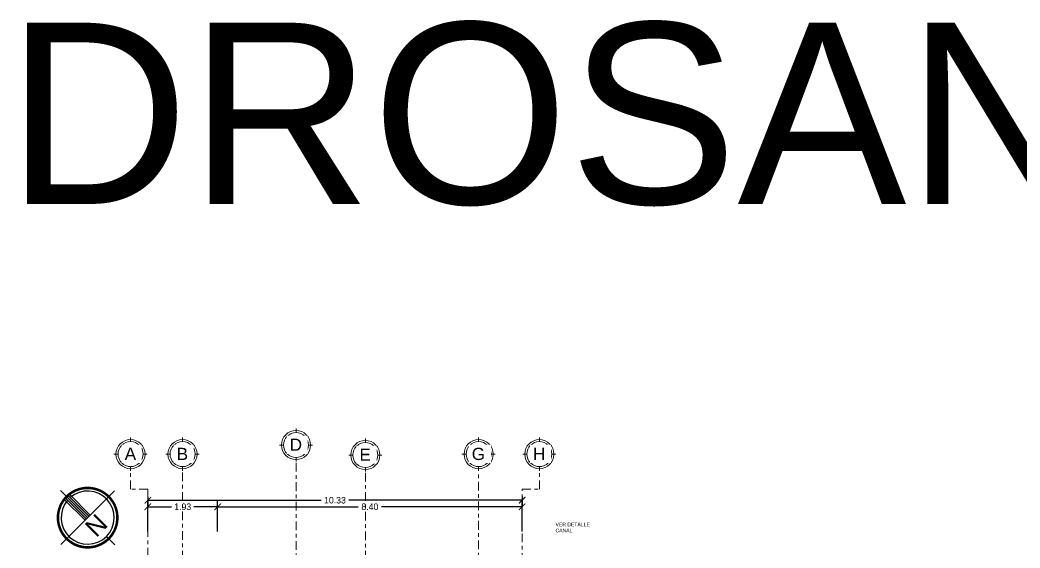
# Model space of a CAD drawing. Header units: millimetres. Extents: x -9559 to 23034, y -7226 to 22400.
# Drawn here: x 266.1 to 293.69, y 57.42 to 71.98 of the extents above; entities that cross this region are included whole.
import ezdxf
from ezdxf.enums import TextEntityAlignment as Align

# ---------------------------------------------------------------- set-up
doc = ezdxf.new("R2010")
doc.units = ezdxf.units.MM
doc.header["$LTSCALE"] = 0.02
doc.linetypes.add('ACAD_ISO10W100', pattern=[18, 12, -3, 0, -3])
for name, color, linetype, lineweight in [('A-ANNO-DIMS', 251, 'Continuous', 9), ('G-ANNO-TEXT', 250, 'Continuous', 9), ('S-GRID', 253, 'ACAD_ISO10W100', 5), ('S-GRID-IDEN', 253, 'Continuous', 9)]:
    doc.layers.add(name, color=color, linetype=linetype, lineweight=lineweight)
doc.styles.add('Arial_3', font='arial.ttf', dxfattribs={"height": 0.18})
doc.styles.add('Arial_6', font='arial.ttf', dxfattribs={"height": 0.3375})
doc.styles.add('CUADROS', font='arial.ttf')
doc.styles.get("Standard").update_dxf_attribs({"font": 'GOTHIC.TTF'})
doc.dimstyles.get("Standard").update_dxf_attribs({"dimtxt": 0.18, "dimasz": 0.18, "dimexe": 0.18, "dimexo": 0.0625, "dimgap": 0.09, "dimtad": 0, "dimzin": 3, "dimdsep": 46, "dimtxsty": 'Standard', "dimblk": 'ARCHTICK', "dimcen": 0.09, "dimadec": 0, "dimazin": 0, "dimtfac": 1, "dimtofl": 0, "dimtmove": 0, "dimatfit": 3, "dimldrblk": 'ARCHTICK', "dimfxl": 1, "dimtolj": 1, "dimtzin": 0, "dimarcsym": 0})

# ---------------------------------------------------------------- blocks, each defined once
blk = doc.blocks.new('Rejilla - Extremo inicial de rejilla - Círculo-11506-Nivel 2')
at = {"ltscale": 0.2}
for p, q in [((0, 0.0046), (0, 0.00611)), ((-0.0046, 0), (-0.00611, 0)), ((0.0046, 0), (0.00611, 0)), ((0, -0.0046), (0, -0.00611))]:
    blk.add_line(p, q, dxfattribs=at)
for radius in [0.00536, 0.0046]:
    blk.add_circle((0, 0), radius, dxfattribs=at)
blk = doc.blocks.new('_ArchTick')
at = {"color": 0, "linetype": 'ByBlock', "const_width": 0.15}
blk.add_lwpolyline([(-0.5, -0.5), (0.5, 0.5)], dxfattribs=at)
blk = doc.blocks.new('*D512')
at = {"layer": 'A-ANNO-DIMS', "color": 0, "lineweight": -2, "transparency": 16777216}
for p, q in [((269.631, 58.83), (269.631, 58.554)), ((279.956, 58.83), (279.956, 58.554)), ((269.631, 58.734), (274.413, 58.734)), ((279.956, 58.734), (275.173, 58.734))]:
    blk.add_line(p, q, dxfattribs=at)
at = {"layer": 'A-ANNO-DIMS', "color": 0, "lineweight": -2, "transparency": 16777216, "xscale": 0.18, "yscale": 0.18, "zscale": 0.18, "rotation": 180}
blk.add_blockref('_ArchTick', (269.631, 58.734), dxfattribs=at)
at = {"layer": 'A-ANNO-DIMS', "color": 0, "lineweight": -2, "transparency": 16777216, "xscale": 0.18, "yscale": 0.18, "zscale": 0.18}
blk.add_blockref('_ArchTick', (279.956, 58.734), dxfattribs=at)
at = {"layer": 'A-ANNO-DIMS', "color": 0, "transparency": 16777216, "insert": (274.793, 58.734), "char_height": 0.18, "width": 2.56069, "attachment_point": 5}
blk.add_mtext('\\A1;10.33', dxfattribs=at)
blk = doc.blocks.new('*D518')
at = {"layer": 'A-ANNO-DIMS', "color": 0, "lineweight": -2, "transparency": 16777216}
for p, q in [((269.631, 57.871), (269.631, 58.734)), ((269.631, 58.554), (270.283, 58.554)), ((271.556, 58.554), (270.904, 58.554)), ((271.556, 57.871), (271.556, 58.734))]:
    blk.add_line(p, q, dxfattribs=at)
at = {"layer": 'A-ANNO-DIMS', "color": 0, "lineweight": -2, "transparency": 16777216, "xscale": 0.18, "yscale": 0.18, "zscale": 0.18, "rotation": 180}
blk.add_blockref('_ArchTick', (269.631, 58.554), dxfattribs=at)
at = {"layer": 'A-ANNO-DIMS', "color": 0, "lineweight": -2, "transparency": 16777216, "xscale": 0.18, "yscale": 0.18, "zscale": 0.18}
blk.add_blockref('_ArchTick', (271.556, 58.554), dxfattribs=at)
at = {"layer": 'A-ANNO-DIMS', "color": 0, "transparency": 16777216, "insert": (270.593, 58.554), "char_height": 0.18, "width": 1.19576, "attachment_point": 5}
blk.add_mtext('\\A1;1.93', dxfattribs=at)
blk = doc.blocks.new('*D519')
at = {"layer": 'A-ANNO-DIMS', "color": 0, "lineweight": -2, "transparency": 16777216}
for p, q in [((271.556, 57.871), (271.556, 58.734)), ((271.556, 58.554), (275.431, 58.554)), ((279.956, 58.554), (276.08, 58.554)), ((279.956, 57.871), (279.956, 58.734))]:
    blk.add_line(p, q, dxfattribs=at)
at = {"layer": 'A-ANNO-DIMS', "color": 0, "lineweight": -2, "transparency": 16777216, "xscale": 0.18, "yscale": 0.18, "zscale": 0.18, "rotation": 180}
blk.add_blockref('_ArchTick', (271.556, 58.554), dxfattribs=at)
at = {"layer": 'A-ANNO-DIMS', "color": 0, "lineweight": -2, "transparency": 16777216, "xscale": 0.18, "yscale": 0.18, "zscale": 0.18}
blk.add_blockref('_ArchTick', (279.956, 58.554), dxfattribs=at)
at = {"layer": 'A-ANNO-DIMS', "color": 0, "transparency": 16777216, "insert": (275.756, 58.554), "char_height": 0.18, "width": 1.19576, "attachment_point": 5}
blk.add_mtext('\\A1;8.40', dxfattribs=at)
blk = doc.blocks.new('A$C3F057A20')
for p, q in [((1.312, 2.641), (1.312, 1.32)), ((1.186, 2.338), (1.186, 1.32)), ((1.247, 2.301), (1.247, 1.32)), ((1.377, 2.301), (1.377, 1.32)), ((1.437, 2.338), (1.437, 1.32)), ((0, 1.32), (2.623, 1.32)), ((1.312, 0.404), (1.312, 0))]:
    blk.add_line(p, q)
at = {"const_width": 0.0875}
blk.add_lwpolyline([(0.287, 1.32, 1), (2.337, 1.32, 1)], format="xyb", close=True, dxfattribs=at)
blk.add_arc((1.312, 1.32), 0.916, 94.0608, 85.9392)
blk.add_solid([(1.247, 1.32), (1.377, 1.32), (1.247, 2.301), (1.377, 2.301)])
at = {"ltscale": 0.2, "insert": (1.016, 1.231), "char_height": 0.625, "attachment_point": 1, "style": 'CUADROS'}
blk.add_mtext_dynamic_manual_height_columns('N', width=0.76887, gutter_width=3.125, heights=[0], dxfattribs=at)

msp = doc.modelspace()

# ---------------------------------------------------------------- linework, layer by layer
at = {"layer": 'S-GRID'}
for p, q in [((273.719, 59.769), (273.719, 50.807)), ((269.154, 59.043), (269.154, 59.519)), ((270.588, 37.121), (270.588, 59.519)), ((275.631, 59.494), (275.631, 50.807)), ((278.756, 43.882), (278.756, 59.519)), ((280.432, 59.043), (280.432, 59.519)), ((269.631, 59.043), (269.154, 59.043)), ((269.631, 59.043), (269.631, 37.597)), ((279.956, 37.597), (279.956, 59.043)), ((279.956, 59.043), (280.432, 59.043))]:
    msp.add_line(p, q, dxfattribs=at)

# ---------------------------------------------------------------- block references
at = {"layer": 'S-GRID-IDEN', "xscale": 74.99999999999996, "yscale": 74.99999999999996, "zscale": 74.99999999999996, "rotation": 180}
for p in [(273.719, 60.257), (269.154, 60.007), (275.631, 59.982)]:
    msp.add_blockref('Rejilla - Extremo inicial de rejilla - Círculo-11506-Nivel 2', p, dxfattribs=at)
at = {"layer": 'S-GRID-IDEN', "xscale": 74.99999999999996, "yscale": 74.99999999999996, "zscale": 74.99999999999996}
for p in [(270.588, 60.007), (278.756, 60.007), (280.432, 60.007)]:
    msp.add_blockref('Rejilla - Extremo inicial de rejilla - Círculo-11506-Nivel 2', p, dxfattribs=at)

# ---------------------------------------------------------------- texts
at = {"style": 'CUADROS'}
msp.add_text('INST. HIDROSANITARIOS', height=5, dxfattribs=at).set_placement((281.245, 69.409), align=Align.MIDDLE_CENTER)
at = {"layer": 'G-ANNO-TEXT', "insert": (280.878, 58.117), "char_height": 0.1, "width": 1.15396, "attachment_point": 1, "style": 'Arial_3', "bg_fill": 3, "box_fill_scale": 1.25, "bg_fill_color": 256, "bg_fill_true_color": 13158600, "bg_fill_transparency": 0}
msp.add_mtext('VER DETALLE\\PCANAL', dxfattribs=at)

# ---------------------------------------------------------------- dimensions: what is measured, and where the dimension line sits
at = {"layer": 'A-ANNO-DIMS'}
for base, p1, p2, picture, middle in [((279.955727041, 58.733685005), (269.630727041, 58.892784031), (279.955727041, 58.892784031), '*D512', (274.793227041, 58.733685005)), ((271.555727041, 58.553685005), (269.630727041, 57.808370804), (271.555727041, 57.808370804), '*D518', (270.593227041, 58.553685005)), ((279.956, 58.554), (271.556, 57.808), (279.956, 57.808), '*D519', (275.756, 58.554))]:
    dim = msp.add_linear_dim(base=base, p1=p1, p2=p2, dimstyle='Standard', dxfattribs=at)
    dim.commit()
    dim.dimension.update_dxf_attribs({"geometry": picture, "text_midpoint": middle})

# ---------------------------------------------------------------- next in the draw order: texts
at = {"layer": 'S-GRID-IDEN', "char_height": 0.337, "attachment_point": 1, "style": 'Arial_6', "bg_fill": 3, "box_fill_scale": 1.25, "bg_fill_color": 256, "bg_fill_true_color": 13158600, "bg_fill_transparency": 0}
for s, insert, width in [('D', (273.545, 60.435), 0.41487), ('A', (268.993, 60.185), 0.38481), ('B', (270.427, 60.181), 0.38481), ('E', (275.47, 60.16), 0.38481), ('G', (278.567, 60.181), 0.45095), ('H', (280.258, 60.181), 0.41487)]:
    msp.add_mtext(s, dxfattribs=dict(at, insert=insert, width=width))

# ---------------------------------------------------------------- next in the draw order: block references
at = {"xscale": 0.7999999999999999, "yscale": 0.7999999999999999, "zscale": 0.7999999999999999, "rotation": 44.99999999999994}
msp.add_blockref('A$C3F057A20', (267.975, 56.765), dxfattribs=at)

doc.saveas('drawing.dxf')
